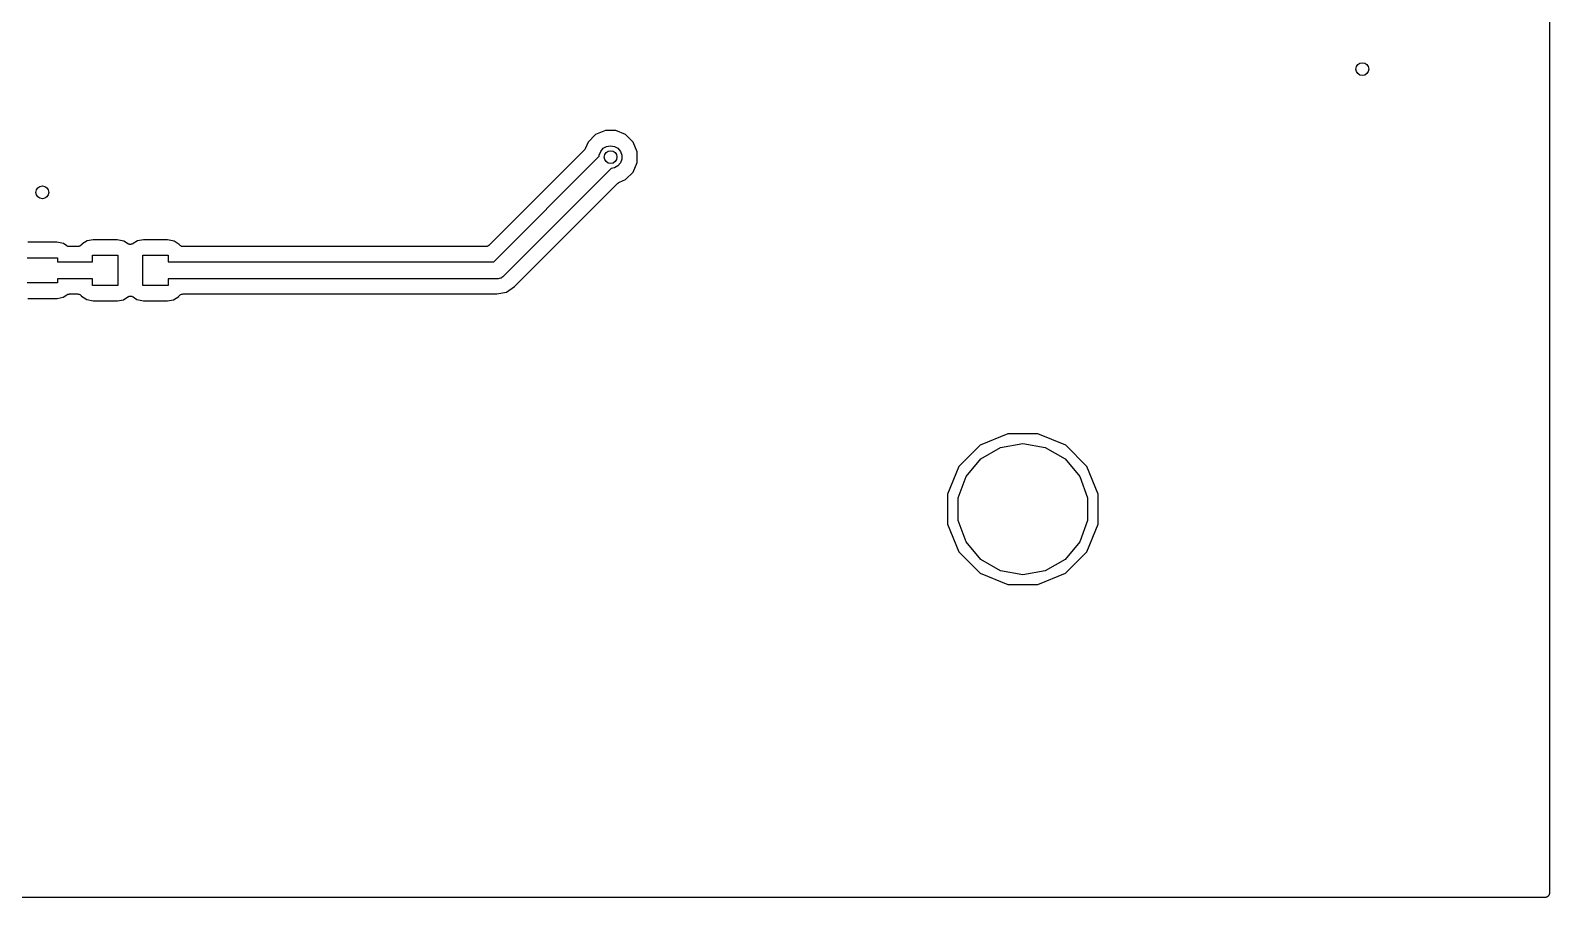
# Model space of a CAD drawing. Extents: x 85 to 210, y -138 to -65.
# Drawn here: x 180.26 to 210.47, y -137.72 to -120.48 of the extents above; entities that cross this region are included whole.
import ezdxf

# ---------------------------------------------------------------- set-up
doc = ezdxf.new("R2010")
doc.units = 0
doc.header["$MEASUREMENT"] = 0
doc.layers.add('BLACK', color=7, linetype='CONTINUOUS')

msp = doc.modelspace()

# ---------------------------------------------------------------- linework, layer by layer
at = {"layer": 'Black'}
for p, q in [((210.475, -117.35), (210.475, -137.625)), ((191.502, -122.553), (191.353, -122.701)), ((191.696, -122.473), (191.502, -122.553)), ((191.905, -122.473), (191.696, -122.473)), ((192.099, -122.553), (191.905, -122.473)), ((192.247, -122.702), (192.099, -122.553)), ((191.282, -122.853), (189.385, -124.751)), ((191.283, -122.851), (191.282, -122.853)), ((191.285, -122.85), (191.283, -122.851)), ((191.293, -122.837), (191.285, -122.85)), ((191.302, -122.825), (191.293, -122.837)), ((191.303, -122.823), (191.302, -122.825)), ((191.304, -122.821), (191.303, -122.823)), ((191.353, -122.701), (191.304, -122.821)), ((191.576, -122.96), (191.603, -122.886)), ((191.576, -122.984), (191.576, -122.96)), ((191.603, -122.886), (191.654, -122.825)), ((191.654, -122.825), (191.722, -122.786)), ((191.722, -122.786), (191.8, -122.772)), ((191.8, -122.772), (191.878, -122.786)), ((191.878, -122.786), (191.946, -122.825)), ((191.946, -122.825), (191.997, -122.886)), ((191.997, -122.886), (192.024, -122.96)), ((192.024, -122.96), (192.024, -123.04)), ((192.327, -122.896), (192.247, -122.702)), ((192.327, -123.105), (192.327, -122.896)), ((189.48, -125.08), (191.576, -122.984)), ((191.815, -123.225), (189.67, -125.37)), ((191.878, -123.214), (191.815, -123.225)), ((191.946, -123.175), (191.878, -123.214)), ((191.997, -123.114), (191.946, -123.175)), ((192.024, -123.04), (191.997, -123.114)), ((192.247, -123.299), (192.327, -123.105)), ((189.889, -125.575), (191.947, -123.518)), ((191.947, -123.518), (191.949, -123.517)), ((191.949, -123.517), (191.95, -123.515)), ((191.95, -123.515), (191.963, -123.507)), ((191.963, -123.507), (191.975, -123.498)), ((191.975, -123.498), (191.978, -123.497)), ((191.978, -123.497), (191.979, -123.496)), ((191.979, -123.496), (192.098, -123.447)), ((192.098, -123.447), (192.247, -123.299)), ((180.79, -124.692), (180.209, -124.692)), ((180.919, -124.718), (180.79, -124.692)), ((180.984, -124.763), (180.919, -124.718)), ((180.995, -124.768), (180.984, -124.763)), ((181.006, -124.774), (180.995, -124.768)), ((181.011, -124.775), (181.006, -124.774)), ((181.015, -124.777), (181.011, -124.775)), ((181.028, -124.778), (181.015, -124.777)), ((181.04, -124.78), (181.028, -124.778)), ((181.2, -124.78), (181.04, -124.78)), ((181.214, -124.778), (181.2, -124.78)), ((181.227, -124.776), (181.214, -124.778)), ((181.231, -124.775), (181.227, -124.776)), ((181.235, -124.774), (181.231, -124.775)), ((181.246, -124.767), (181.235, -124.774)), ((181.259, -124.761), (181.246, -124.767)), ((181.261, -124.759), (181.259, -124.761)), ((181.265, -124.757), (181.261, -124.759)), ((181.273, -124.746), (181.265, -124.757)), ((181.283, -124.736), (181.273, -124.746)), ((181.287, -124.731), (181.283, -124.736)), ((181.389, -124.665), (181.287, -124.731)), ((181.509, -124.642), (181.389, -124.665)), ((181.99, -124.642), (181.509, -124.642)), ((182.119, -124.668), (181.99, -124.642)), ((182.193, -124.719), (182.119, -124.668)), ((182.198, -124.721), (182.193, -124.719)), ((182.203, -124.725), (182.198, -124.721)), ((182.214, -124.728), (182.203, -124.725)), ((182.224, -124.733), (182.214, -124.728)), ((182.231, -124.733), (182.224, -124.733)), ((182.237, -124.735), (182.231, -124.733)), ((182.248, -124.735), (182.237, -124.735)), ((182.259, -124.736), (182.248, -124.735)), ((182.265, -124.734), (182.259, -124.736)), ((182.271, -124.734), (182.265, -124.734)), ((182.282, -124.729), (182.271, -124.734)), ((182.292, -124.726), (182.282, -124.729)), ((182.297, -124.723), (182.292, -124.726)), ((182.303, -124.72), (182.297, -124.723)), ((182.389, -124.665), (182.303, -124.72)), ((182.509, -124.642), (182.389, -124.665)), ((182.99, -124.642), (182.509, -124.642)), ((183.119, -124.668), (182.99, -124.642)), ((183.221, -124.738), (183.119, -124.668)), ((183.228, -124.745), (183.221, -124.738)), ((183.237, -124.757), (183.228, -124.745)), ((183.239, -124.758), (183.237, -124.757)), ((183.241, -124.76), (183.239, -124.758)), ((183.254, -124.766), (183.241, -124.76)), ((183.267, -124.774), (183.254, -124.766)), ((183.27, -124.774), (183.267, -124.774)), ((183.272, -124.776), (183.27, -124.774)), ((183.287, -124.777), (183.272, -124.776)), ((183.302, -124.78), (183.287, -124.777)), ((189.314, -124.78), (183.302, -124.78)), ((189.318, -124.779), (189.314, -124.78)), ((189.323, -124.78), (189.318, -124.779)), ((189.335, -124.776), (189.323, -124.78)), ((189.348, -124.774), (189.335, -124.776)), ((189.352, -124.772), (189.348, -124.774)), ((189.356, -124.771), (189.352, -124.772)), ((189.367, -124.763), (189.356, -124.771)), ((189.378, -124.757), (189.367, -124.763)), ((189.381, -124.753), (189.378, -124.757)), ((189.385, -124.751), (189.381, -124.753)), ((180.2, -125), (180.8, -125)), ((180.8, -125), (180.8, -125.08)), ((180.8, -125.08), (181.5, -125.08)), ((181.5, -125.08), (181.5, -124.95)), ((181.5, -124.95), (182, -124.95)), ((182, -124.95), (182, -125.55)), ((182.5, -125.55), (182.5, -124.95)), ((182.5, -124.95), (183, -124.95)), ((183, -124.95), (183, -125.08)), ((183, -125.08), (189.48, -125.08)), ((189.659, -125.38), (189.64, -125.391)), ((189.664, -125.374), (189.659, -125.38)), ((189.67, -125.37), (189.664, -125.374)), ((180.8, -125.5), (180.2, -125.5)), ((181.5, -125.42), (180.8, -125.42)), ((180.8, -125.42), (180.8, -125.5)), ((181.5, -125.55), (181.5, -125.42)), ((182, -125.55), (181.5, -125.55)), ((183, -125.55), (182.5, -125.55)), ((189.55, -125.42), (183, -125.42)), ((183, -125.42), (183, -125.55)), ((189.54, -125.72), (189.729, -125.682)), ((189.557, -125.419), (189.55, -125.42)), ((189.565, -125.419), (189.557, -125.419)), ((189.586, -125.414), (189.565, -125.419)), ((189.608, -125.41), (189.586, -125.414)), ((189.615, -125.406), (189.608, -125.41)), ((189.622, -125.404), (189.615, -125.406)), ((189.64, -125.391), (189.622, -125.404)), ((189.729, -125.682), (189.889, -125.575)), ((180.21, -125.808), (180.791, -125.808)), ((180.791, -125.808), (180.911, -125.785)), ((180.911, -125.785), (180.987, -125.736)), ((180.987, -125.736), (180.998, -125.732)), ((180.998, -125.732), (181.007, -125.726)), ((181.007, -125.726), (181.013, -125.725)), ((181.013, -125.725), (181.019, -125.722)), ((181.019, -125.722), (181.03, -125.722)), ((181.03, -125.722), (181.041, -125.72)), ((181.041, -125.72), (181.198, -125.72)), ((181.198, -125.72), (181.213, -125.723)), ((181.213, -125.723), (181.228, -125.724)), ((181.228, -125.724), (181.23, -125.726)), ((181.23, -125.726), (181.233, -125.726)), ((181.233, -125.726), (181.246, -125.734)), ((181.246, -125.734), (181.259, -125.74)), ((181.259, -125.74), (181.261, -125.742)), ((181.261, -125.742), (181.263, -125.743)), ((181.263, -125.743), (181.272, -125.755)), ((181.272, -125.755), (181.279, -125.762)), ((181.279, -125.762), (181.381, -125.832)), ((181.381, -125.832), (181.51, -125.858)), ((181.51, -125.858), (181.991, -125.858)), ((181.991, -125.858), (182.111, -125.835)), ((182.111, -125.835), (182.197, -125.78)), ((182.197, -125.78), (182.203, -125.777)), ((182.203, -125.777), (182.208, -125.774)), ((182.208, -125.774), (182.218, -125.771)), ((182.218, -125.771), (182.229, -125.766)), ((182.229, -125.766), (182.235, -125.766)), ((182.235, -125.766), (182.241, -125.764)), ((182.241, -125.764), (182.252, -125.765)), ((182.252, -125.765), (182.263, -125.765)), ((182.263, -125.765), (182.269, -125.767)), ((182.269, -125.767), (182.276, -125.767)), ((182.276, -125.767), (182.286, -125.772)), ((182.286, -125.772), (182.297, -125.775)), ((182.297, -125.775), (182.302, -125.779)), ((182.302, -125.779), (182.307, -125.781)), ((182.307, -125.781), (182.381, -125.832)), ((182.381, -125.832), (182.51, -125.858)), ((182.51, -125.858), (182.991, -125.858)), ((182.991, -125.858), (183.111, -125.835)), ((183.111, -125.835), (183.213, -125.769)), ((183.213, -125.769), (183.217, -125.764)), ((183.217, -125.764), (183.227, -125.754)), ((183.227, -125.754), (183.235, -125.743)), ((183.235, -125.743), (183.239, -125.741)), ((183.239, -125.741), (183.241, -125.739)), ((183.241, -125.739), (183.254, -125.733)), ((183.254, -125.733), (183.265, -125.726)), ((183.265, -125.726), (183.269, -125.725)), ((183.269, -125.725), (183.273, -125.724)), ((183.273, -125.724), (183.286, -125.722)), ((183.286, -125.722), (183.3, -125.72)), ((183.3, -125.72), (189.54, -125.72)), ((199.703, -128.5), (199.151, -128.728)), ((199.554, -128.774), (200, -128.695)), ((200.3, -128.5), (199.703, -128.5)), ((200, -128.695), (200.446, -128.774)), ((200.851, -128.729), (200.3, -128.5)), ((199.151, -128.728), (198.729, -129.149)), ((198.87, -129.348), (199.161, -129)), ((199.161, -129), (199.554, -128.774)), ((200.446, -128.774), (200.839, -129)), ((200.839, -129), (201.13, -129.348)), ((201.272, -129.151), (200.851, -128.729)), ((198.729, -129.149), (198.5, -129.7)), ((201.5, -129.703), (201.272, -129.151)), ((198.715, -129.773), (198.87, -129.348)), ((201.13, -129.348), (201.285, -129.773)), ((198.5, -129.7), (198.5, -130.297)), ((198.715, -130.227), (198.715, -129.773)), ((201.285, -129.773), (201.285, -130.227)), ((201.5, -130.3), (201.5, -129.703)), ((198.5, -130.297), (198.728, -130.849)), ((198.87, -130.652), (198.715, -130.227)), ((201.285, -130.227), (201.13, -130.652)), ((201.271, -130.851), (201.5, -130.3)), ((199.161, -131), (198.87, -130.652)), ((201.13, -130.652), (200.839, -131)), ((198.728, -130.849), (199.149, -131.271)), ((199.554, -131.226), (199.161, -131)), ((200.839, -131), (200.446, -131.226)), ((200.849, -131.272), (201.271, -130.851)), ((199.149, -131.271), (199.7, -131.5)), ((200, -131.305), (199.554, -131.226)), ((200.446, -131.226), (200, -131.305)), ((200.297, -131.5), (200.849, -131.272)), ((199.7, -131.5), (200.297, -131.5)), ((210.375, -137.725), (107.35, -137.725)), ((210.384, -137.723), (210.375, -137.725)), ((210.392, -137.723), (210.384, -137.723)), ((210.401, -137.72), (210.392, -137.723)), ((210.409, -137.719), (210.401, -137.72)), ((210.417, -137.715), (210.409, -137.719)), ((210.425, -137.712), (210.417, -137.715)), ((210.432, -137.706), (210.425, -137.712)), ((210.439, -137.702), (210.432, -137.706)), ((210.445, -137.695), (210.439, -137.702)), ((210.452, -137.689), (210.445, -137.695)), ((210.456, -137.682), (210.452, -137.689)), ((210.462, -137.675), (210.456, -137.682)), ((210.465, -137.667), (210.462, -137.675)), ((210.469, -137.659), (210.465, -137.667)), ((210.47, -137.651), (210.469, -137.659)), ((210.473, -137.642), (210.47, -137.651)), ((210.475, -137.625), (210.473, -137.634)), ((210.473, -137.634), (210.473, -137.642))]:
    msp.add_line(p, q, dxfattribs=at)
for centre in [(206.75, -121.25), (191.8, -123), (180.5, -123.7)]:
    msp.add_circle(centre, 0.127, dxfattribs=at)

doc.saveas('drawing.dxf')
